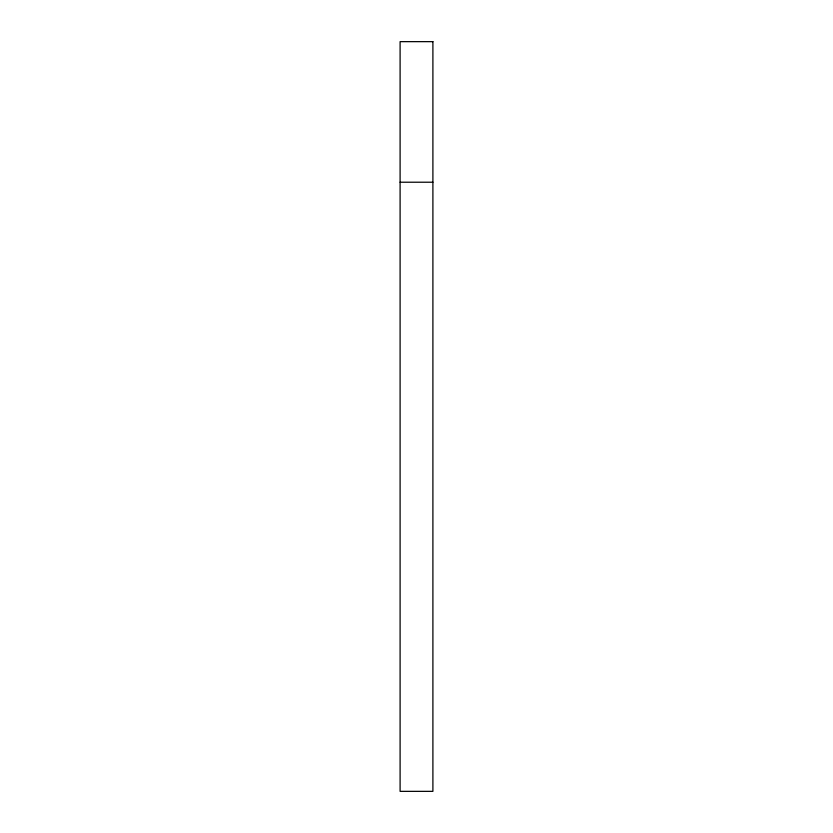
<?xml version="1.0" encoding="UTF-8"?>
<svg xmlns="http://www.w3.org/2000/svg" width="833" height="833" viewBox="0 0 833 833"><rect width="100%" height="100%" fill="white"/><g stroke="black" fill="none" stroke-linecap="round" stroke-linejoin="round"><path stroke-width="1.25" d="M400.1 182.219L432.9 182.219M432.9 41.65L400.1 41.65L400.1 791.35L432.9 791.35L432.9 41.65"/></g></svg>
